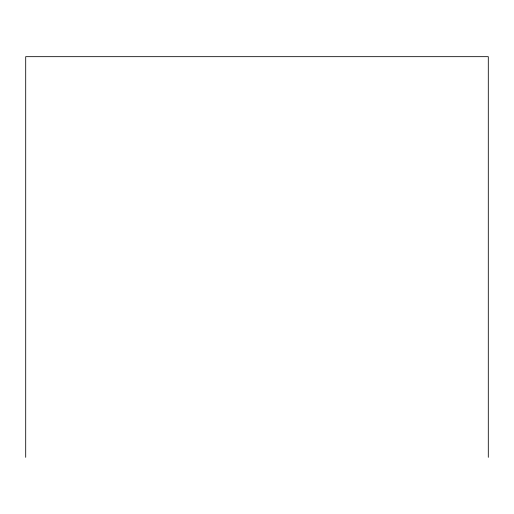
<?xml version="1.0" encoding="UTF-8"?>
<svg xmlns="http://www.w3.org/2000/svg" width="514" height="514" viewBox="0 0 514 514"><rect width="100%" height="100%" fill="white"/><g stroke="black" fill="none" stroke-linecap="round" stroke-linejoin="round"><path stroke-width="0.77" d="M488.3 457.331L488.3 56.669L25.7 56.669L25.7 457.331"/></g></svg>
